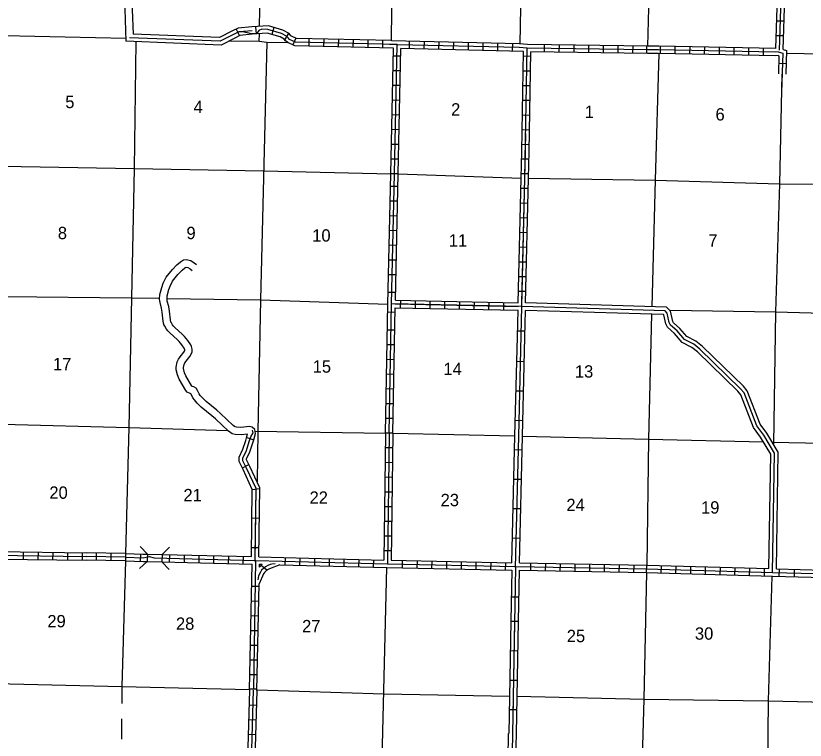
# Model space of a CAD drawing. Extents: x 844681 to 1379780, y 15803231 to 16250611.
# Drawn here: x 1134376 to 1166352, y 15959387 to 15988752 of the extents above; entities that cross this region are included whole.
import ezdxf

# ---------------------------------------------------------------- set-up
doc = ezdxf.new("R2010")
doc.units = 0
for name, color, linetype in [('L10', 7, 'Continuous'), ('L13', 7, 'Continuous'), ('L14', 7, 'Continuous'), ('L18', 7, 'Continuous'), ('L8', 7, 'Continuous'), ('L9', 7, 'Continuous')]:
    doc.layers.add(name, color=color, linetype=linetype)

msp = doc.modelspace()

# ---------------------------------------------------------------- linework, layer by layer
at = {"layer": 'L10'}
for p, q in [((1160738, 15976944), (1155029, 15977110)), ((1160607, 15976648), (1155021, 15976810)), ((1164885, 15966343), (1164955, 15970982)), ((1165185, 15966335), (1165256, 15971062)), ((1154131, 15950733), (1154339, 15959664)), ((1154639, 15959656), (1154429, 15950725))]:
    msp.add_line(p, q, dxfattribs=at)
for points in [[(1138943, 15993225), (1138859, 15989639), (1138795, 15989019), (1138839, 15987718)], [(1139242, 15993219), (1139159, 15989619), (1139095, 15989008), (1139130, 15988007)], [(1143246, 15987847), (1142690, 15987567), (1138839, 15987718)], [(1143126, 15988122), (1142624, 15987869), (1139130, 15988007)], [(1143727, 15971645), (1143767, 15971792), (1143506, 15971765), (1143268, 15971775), (1143147, 15971813), (1143084, 15971844), (1142987, 15971917), (1142468, 15972410), (1142321, 15972540), (1141891, 15972890), (1141719, 15973052), (1141611, 15973179), (1141547, 15973272), (1141475, 15973418), (1141466, 15973432), (1141433, 15973438), (1141316, 15973499), (1141268, 15973557), (1140996, 15974025), (1140930, 15974192), (1140877, 15974407), (1140867, 15974513), (1140912, 15974722), (1140970, 15974836), (1141034, 15974928), (1141186, 15975121), (1141209, 15975157), (1141218, 15975185), (1141219, 15975211), (1141210, 15975248), (1141197, 15975276), (1141106, 15975415), (1140991, 15975554), (1140913, 15975636), (1140628, 15975888), (1140532, 15975982), (1140481, 15976043), (1140407, 15976166), (1140377, 15976242), (1140343, 15976376), (1140309, 15976739), (1140277, 15976904), (1140219, 15977129), (1140200, 15977260), (1140214, 15977450), (1140287, 15977744), (1140345, 15977908), (1140464, 15978157), (1140718, 15978463), (1140902, 15978654), (1141044, 15978778), (1141171, 15978853), (1141284, 15978875), (1141460, 15978828), (1141605, 15978744), (1141699, 15978675)], [(1144015, 15971559), (1144086, 15971824), (1144058, 15971978), (1143955, 15972076), (1143849, 15972101), (1143497, 15972066), (1143320, 15972073), (1143259, 15972093), (1143241, 15972101), (1143181, 15972147), (1142671, 15972631), (1142516, 15972768), (1142089, 15973116), (1141936, 15973259), (1141850, 15973361), (1141806, 15973424), (1141736, 15973568), (1141677, 15973657), (1141585, 15973716), (1141530, 15973726), (1141511, 15973735), (1141267, 15974157), (1141216, 15974283), (1141174, 15974458), (1141170, 15974496), (1141197, 15974620), (1141229, 15974682), (1141275, 15974750), (1141430, 15974946), (1141484, 15975029), (1141516, 15975132), (1141522, 15975242), (1141494, 15975348), (1141461, 15975420), (1141347, 15975594), (1141216, 15975753), (1141122, 15975852), (1140833, 15976108), (1140752, 15976187), (1140725, 15976218), (1140677, 15976299), (1140663, 15976334), (1140639, 15976427), (1140607, 15976781), (1140570, 15976970), (1140514, 15977188), (1140502, 15977271), (1140511, 15977402), (1140575, 15977657), (1140623, 15977793), (1140719, 15977994), (1140942, 15978263), (1141110, 15978437), (1141220, 15978534), (1141276, 15978567), (1141345, 15978549), (1141440, 15978493), (1141521, 15978433)], [(1164955, 15970982), (1164546, 15971674), (1164264, 15972057), (1163744, 15973390), (1163627, 15973535), (1161990, 15975126), (1161754, 15975310), (1161369, 15975508), (1161056, 15975871), (1160771, 15976124), (1160703, 15976268), (1160625, 15976629), (1160607, 15976648)], [(1165256, 15971062), (1164797, 15971840), (1164529, 15972203), (1164007, 15973543), (1163848, 15973738), (1162187, 15975353), (1161916, 15975564), (1161558, 15975748), (1161270, 15976082), (1161016, 15976308), (1160988, 15976365), (1160900, 15976775), (1160738, 15976944)]]:
    msp.add_lwpolyline(points, dxfattribs=at)
at = {"layer": 'L13'}
for p, q in [((1144237, 15987717), (1144243, 15988024)), ((1149866, 15982339), (1154849, 15982173)), ((1144070, 15971910), (1149353, 15971835)), ((1149653, 15971829), (1154597, 15971719)), ((1149104, 15953602), (1149399, 15966389)), ((1144141, 15961434), (1149281, 15961270)), ((1149281, 15961270), (1154370, 15961174))]:
    msp.add_line(p, q, dxfattribs=at)
for points in [[(1144249, 15988320), (1144343, 15993063), (1144498, 15998333), (1144669, 16003611), (1144760, 16006884)], [(1149595, 15987734), (1149651, 15992930), (1149730, 15998202), (1149952, 16003446), (1149957, 16003835)], [(1154810, 15987610), (1154900, 15992774), (1155013, 15998053), (1155157, 16003231)], [(1159976, 15987523), (1160116, 15992668), (1160279, 15997921), (1160387, 16002931)], [(1123581, 15988166), (1128401, 15988061), (1128441, 15988061), (1128902, 15988039), (1133640, 15987969), (1133925, 15987958), (1138835, 15987845)], [(1139238, 15987702), (1139170, 15982562), (1139068, 15977319), (1138949, 15972068), (1138825, 15966958)], [(1143035, 15987740), (1144237, 15987717), (1144545, 15987688), (1145369, 15987673)], [(1144545, 15987688), (1144283, 15977236), (1144179, 15971909), (1144149, 15969857)], [(1160419, 15987216), (1160279, 15982084), (1160138, 15976961)], [(1165592, 15987242), (1170602, 15987137), (1170719, 15987144), (1175684, 15987041)], [(1165410, 15986390), (1165309, 15981944), (1165149, 15976751), (1165062, 15971391)], [(1123668, 15982885), (1128832, 15982762), (1133838, 15982656), (1139170, 15982562), (1144418, 15982462), (1149566, 15982347)], [(1155149, 15982165), (1160279, 15982084), (1165309, 15981944), (1170642, 15981909), (1175719, 15981779)], [(1133952, 15977376), (1139068, 15977319), (1140203, 15977301)], [(1140504, 15977296), (1144283, 15977236), (1149447, 15977064)], [(1160130, 15976662), (1159999, 15971590), (1159932, 15966479)], [(1160890, 15976820), (1165149, 15976751), (1170464, 15976608), (1175612, 15976534)], [(1133842, 15972198), (1138949, 15972068), (1142956, 15971946)], [(1154897, 15971712), (1159999, 15971590), (1164663, 15971476)], [(1165017, 15971467), (1170403, 15971356), (1175466, 15971267)], [(1138817, 15966658), (1138677, 15961565), (1138670, 15960879)], [(1159927, 15966179), (1159819, 15961052), (1159667, 15955835), (1159550, 15950658)], [(1164997, 15966040), (1164858, 15960979), (1164797, 15955711), (1164681, 15950592)], [(1133561, 15961688), (1138677, 15961565), (1143841, 15961443)], [(1154670, 15961168), (1159819, 15961052), (1164858, 15960979), (1170165, 15960861), (1175248, 15960708)], [(1138664, 15960257), (1138655, 15959427)]]:
    msp.add_lwpolyline(points, dxfattribs=at)
at = {"layer": 'L18'}
for p, q in [((1139705, 15966933), (1139414, 15967238)), ((1140302, 15966918), (1140607, 15967209)), ((1139705, 15966933), (1139698, 15966635)), ((1139705, 15966933), (1140302, 15966918)), ((1140302, 15966918), (1140294, 15966620)), ((1139698, 15966635), (1139392, 15966344)), ((1139698, 15966635), (1140294, 15966620)), ((1140294, 15966620), (1140585, 15966314))]:
    msp.add_line(p, q, dxfattribs=at)
at = {"layer": 'L8'}
for p, q in [((1165158, 15987425), (1165321, 15992276)), ((1165456, 15987388), (1165621, 15992269)), ((1165196, 15988553), (1165495, 15988543)), ((1143301, 15988209), (1143435, 15987943)), ((1144084, 15988308), (1144113, 15988014)), ((1144835, 15988280), (1144751, 15987994)), ((1145418, 15988052), (1145274, 15987791)), ((1145717, 15987847), (1145597, 15987574)), ((1165176, 15987957), (1165474, 15987947)), ((1146252, 15987824), (1146245, 15987526)), ((1146849, 15987809), (1146841, 15987511)), ((1147445, 15987795), (1147438, 15987497)), ((1148041, 15987780), (1148034, 15987482)), ((1148638, 15987766), (1148631, 15987467)), ((1149234, 15987751), (1149227, 15987453)), ((1150322, 15987417), (1150329, 15987715)), ((1150919, 15987403), (1150926, 15987701)), ((1151515, 15987389), (1151522, 15987687)), ((1152112, 15987375), (1152119, 15987673)), ((1152708, 15987361), (1152715, 15987659)), ((1153304, 15987347), (1153311, 15987645)), ((1153901, 15987333), (1153908, 15987631)), ((1154497, 15987319), (1154504, 15987617)), ((1155795, 15987279), (1155798, 15987577)), ((1156391, 15987271), (1156395, 15987570)), ((1156988, 15987264), (1156992, 15987562)), ((1157584, 15987256), (1157588, 15987554)), ((1158181, 15987248), (1158185, 15987546)), ((1158777, 15987240), (1158781, 15987538)), ((1159374, 15987232), (1159378, 15987530)), ((1159938, 15987225), (1159942, 15987523)), ((1160488, 15987216), (1160494, 15987514)), ((1149566, 15982347), (1149674, 15987441)), ((1149866, 15982341), (1149974, 15987425)), ((1154944, 15987307), (1149974, 15987425)), ((1159970, 15987223), (1155244, 15987286)), ((1161085, 15987204), (1161091, 15987502)), ((1161681, 15987193), (1161687, 15987491)), ((1162278, 15987181), (1162284, 15987480)), ((1162874, 15987170), (1162880, 15987468)), ((1163471, 15987158), (1163477, 15987457)), ((1164067, 15987147), (1164073, 15987445)), ((1164664, 15987136), (1164669, 15987434)), ((1149966, 15987113), (1149668, 15987119)), ((1155239, 15987105), (1154941, 15987111)), ((1165280, 15986832), (1165578, 15986823)), ((1149954, 15986516), (1149655, 15986523)), ((1155228, 15986506), (1154930, 15986511)), ((1149941, 15985920), (1149643, 15985926)), ((1155217, 15985906), (1154919, 15985911)), ((1149928, 15985323), (1149630, 15985330)), ((1155206, 15985313), (1154908, 15985318)), ((1149916, 15984727), (1149618, 15984733)), ((1155195, 15984713), (1154897, 15984718)), ((1149903, 15984130), (1149605, 15984137)), ((1155183, 15984116), (1154885, 15984122)), ((1149891, 15983534), (1149592, 15983540)), ((1155172, 15983523), (1154874, 15983529)), ((1149878, 15982937), (1149580, 15982944)), ((1154863, 15982958), (1155162, 15982952)), ((1149865, 15982341), (1149567, 15982347)), ((1149750, 15977219), (1149866, 15982341)), ((1154852, 15982361), (1155151, 15982356)), ((1149854, 15981827), (1149556, 15981834)), ((1154841, 15981765), (1155139, 15981758)), ((1149840, 15981231), (1149542, 15981238)), ((1154827, 15981169), (1155125, 15981162)), ((1149827, 15980635), (1149529, 15980641)), ((1154812, 15980573), (1155111, 15980565)), ((1149813, 15980038), (1149515, 15980045)), ((1154798, 15979976), (1155096, 15979969)), ((1149800, 15979442), (1149502, 15979448)), ((1154784, 15979380), (1155082, 15979373)), ((1149786, 15978845), (1149488, 15978852)), ((1154770, 15978783), (1155068, 15978776)), ((1149773, 15978249), (1149475, 15978255)), ((1154755, 15978187), (1155054, 15978180)), ((1149759, 15977534), (1149461, 15977541)), ((1154741, 15977590), (1155039, 15977583)), ((1149747, 15977069), (1154726, 15976968)), ((1149750, 15977219), (1154729, 15977118)), ((1149957, 15977214), (1149951, 15976916)), ((1150553, 15977202), (1150547, 15976904)), ((1151150, 15977190), (1151144, 15976891)), ((1151746, 15977177), (1151740, 15976879)), ((1152343, 15977165), (1152337, 15976867)), ((1152939, 15977153), (1152933, 15976855)), ((1153536, 15977141), (1153530, 15976843)), ((1154132, 15977129), (1154126, 15976831)), ((1149738, 15976728), (1149440, 15976733)), ((1149653, 15971830), (1149744, 15976919)), ((1149744, 15976919), (1154721, 15976818)), ((1149727, 15976005), (1149429, 15976011)), ((1149716, 15975409), (1149418, 15975414)), ((1149706, 15974812), (1149407, 15974818)), ((1149695, 15974216), (1149397, 15974221)), ((1149684, 15973619), (1149386, 15973625)), ((1149674, 15973023), (1149375, 15973028)), ((1149663, 15972426), (1149365, 15972432)), ((1149353, 15971834), (1149286, 15966692)), ((1149652, 15971830), (1149354, 15971835)), ((1149653, 15971830), (1149585, 15966685)), ((1149644, 15971234), (1149346, 15971238)), ((1149637, 15970637), (1149338, 15970641)), ((1149629, 15970041), (1149330, 15970045)), ((1144074, 15966822), (1144107, 15969587)), ((1149621, 15969444), (1149323, 15969448)), ((1149613, 15968848), (1149315, 15968852)), ((1149605, 15968251), (1149307, 15968255)), ((1149597, 15967655), (1149299, 15967659)), ((1149590, 15967058), (1149291, 15967062)), ((1133647, 15966732), (1137229, 15966679)), ((1133655, 15967032), (1137234, 15966979)), ((1134690, 15966718), (1134695, 15967016)), ((1135287, 15966709), (1135291, 15967007)), ((1135883, 15966700), (1135888, 15966998)), ((1136480, 15966691), (1136484, 15966990)), ((1137076, 15966683), (1137081, 15966981)), ((1137630, 15966973), (1137626, 15966675)), ((1138226, 15966965), (1138222, 15966667)), ((1138823, 15966957), (1138819, 15966659)), ((1139423, 15966932), (1139411, 15966634)), ((1140602, 15966911), (1140594, 15966613)), ((1141198, 15966896), (1141191, 15966598)), ((1141795, 15966881), (1141787, 15966583)), ((1142391, 15966866), (1142384, 15966568)), ((1142988, 15966851), (1142980, 15966553)), ((1143584, 15966836), (1143576, 15966538)), ((1144224, 15966820), (1149286, 15966692)), ((1145291, 15966494), (1145299, 15966792)), ((1145888, 15966479), (1145895, 15966777)), ((1146484, 15966464), (1146492, 15966762)), ((1147080, 15966449), (1147088, 15966747)), ((1147677, 15966434), (1147684, 15966732)), ((1143840, 15961423), (1143949, 15966527)), ((1144246, 15966400), (1144249, 15966520)), ((1144249, 15966520), (1144359, 15966517)), ((1144550, 15966275), (1144318, 15966469)), ((1145076, 15966499), (1149399, 15966389)), ((1148273, 15966419), (1148281, 15966717)), ((1148870, 15966404), (1148877, 15966702)), ((1149585, 15966685), (1154473, 15966584)), ((1150033, 15966675), (1150027, 15966377)), ((1150630, 15966663), (1150623, 15966365)), ((1151226, 15966650), (1151220, 15966352)), ((1151822, 15966638), (1151816, 15966340)), ((1152419, 15966626), (1152413, 15966327)), ((1153015, 15966613), (1153009, 15966315)), ((1153612, 15966601), (1153606, 15966302)), ((1154208, 15966588), (1154202, 15966290)), ((1154773, 15966578), (1159933, 15966479)), ((1155231, 15966568), (1155225, 15966270)), ((1155827, 15966557), (1155822, 15966258)), ((1156424, 15966545), (1156418, 15966247)), ((1157020, 15966534), (1157015, 15966236)), ((1157617, 15966522), (1157611, 15966224)), ((1158213, 15966511), (1158207, 15966213)), ((1158810, 15966500), (1158804, 15966201)), ((1159406, 15966488), (1159400, 15966190)), ((1159926, 15966180), (1159934, 15966478)), ((1159933, 15966479), (1164885, 15966343)), ((1160522, 15966164), (1160530, 15966462)), ((1161118, 15966147), (1161127, 15966446)), ((1161715, 15966131), (1161723, 15966429)), ((1162311, 15966115), (1162319, 15966413)), ((1149399, 15966389), (1154466, 15966284)), ((1154766, 15966278), (1159927, 15966179)), ((1162908, 15966098), (1162916, 15966396)), ((1163504, 15966082), (1163512, 15966380)), ((1164100, 15966066), (1164108, 15966364)), ((1164697, 15966049), (1164705, 15966347)), ((1165185, 15966335), (1170243, 15966208)), ((1165294, 15966332), (1165287, 15966034)), ((1165910, 15966316), (1165902, 15966018)), ((1144230, 15965612), (1143930, 15965617)), ((1144141, 15961408), (1144232, 15965725)), ((1144217, 15965015), (1143917, 15965020)), ((1144204, 15964419), (1143904, 15964424)), ((1144192, 15963822), (1143892, 15963827)), ((1144179, 15963226), (1143879, 15963231)), ((1144166, 15962629), (1143866, 15962634)), ((1144154, 15962033), (1143854, 15962038)), ((1143841, 15961416), (1143696, 15956268)), ((1144142, 15961452), (1143841, 15961456)), ((1144141, 15961408), (1143996, 15956258)), ((1143825, 15960820), (1144123, 15960812)), ((1143808, 15960224), (1144106, 15960215)), ((1143791, 15959627), (1144089, 15959619))]:
    msp.add_line(p, q, dxfattribs=at)
for points in [[(1165305, 15987355), (1165476, 15992422)], [(1143943, 15988297), (1143378, 15988249), (1143126, 15988122)], [(1143956, 15988148), (1143420, 15988102), (1143193, 15987988)], [(1145346, 15987922), (1145140, 15988035), (1144585, 15988198), (1144344, 15988204), (1144226, 15988156), (1144123, 15988017), (1143941, 15988021), (1143558, 15988105), (1143416, 15988100)], [(1145445, 15988038), (1145198, 15988174), (1144609, 15988347), (1143943, 15988297)], [(1143957, 15988002), (1143454, 15987952), (1143246, 15987847)], [(1145247, 15987805), (1145082, 15987896), (1144562, 15988048), (1143957, 15988002)], [(1149827, 15987587), (1145707, 15987688), (1145468, 15987794), (1145420, 15987844), (1145346, 15987922)], [(1149595, 15987743), (1145741, 15987837), (1145546, 15987924), (1145518, 15987945), (1145445, 15988038)], [(1149674, 15987441), (1145674, 15987539), (1145390, 15987664), (1145304, 15987731), (1145247, 15987805)], [(1155096, 15987438), (1154772, 15987461), (1149832, 15987578), (1149515, 15987593)], [(1155107, 15987587), (1154779, 15987611), (1149595, 15987734)], [(1149716, 15982344), (1149827, 15987587)], [(1159974, 15987523), (1155098, 15987588)], [(1165158, 15987425), (1160418, 15987516), (1159975, 15987523)], [(1154869, 15983254), (1154944, 15987307)], [(1159972, 15987373), (1155096, 15987438)], [(1155169, 15983248), (1155244, 15987286)], [(1165250, 15987137), (1165162, 15987125), (1160413, 15987216), (1159970, 15987223)], [(1165262, 15987290), (1165154, 15987275), (1160415, 15987366), (1159972, 15987373)], [(1165262, 15987290), (1165442, 15987236), (1165391, 15985655)], [(1165456, 15987388), (1165596, 15987347), (1165565, 15986384)], [(1165250, 15987137), (1165288, 15987125), (1165265, 15986395)], [(1154729, 15977118), (1154849, 15982172), (1154869, 15983254)], [(1154879, 15977114), (1154999, 15982168), (1155019, 15983250)], [(1155029, 15977110), (1155149, 15982165), (1155169, 15983248)], [(1149447, 15977062), (1149566, 15982347)], [(1149597, 15977059), (1149716, 15982344)], [(1149353, 15971835), (1149447, 15977062)], [(1149503, 15971832), (1149597, 15977059)], [(1149503, 15971832), (1149434, 15966539)], [(1144071, 15966629), (1144107, 15969587)], [(1133500, 15966885), (1137232, 15966829)], [(1138821, 15966808), (1137232, 15966829)], [(1138823, 15966958), (1137234, 15966979)], [(1138821, 15966808), (1139535, 15966778), (1139775, 15966829), (1139988, 15966778), (1144102, 15966674)], [(1138827, 15966958), (1139522, 15966928), (1139705, 15966933)], [(1140302, 15966918), (1143924, 15966828)], [(1138819, 15966658), (1137230, 15966679)], [(1138815, 15966658), (1139548, 15966627), (1139698, 15966635)], [(1140294, 15966620), (1143949, 15966527)], [(1144017, 15961438), (1144102, 15966674)], [(1144102, 15966674), (1149434, 15966539)], [(1144888, 15966540), (1144742, 15966522), (1144682, 15966509), (1144589, 15966473), (1144487, 15966414), (1144422, 15966366), (1144335, 15966275), (1144285, 15966205), (1144213, 15966046), (1144174, 15965889)], [(1145076, 15966499), (1144653, 15966337), (1144569, 15966289), (1144521, 15966253), (1144451, 15966180), (1144416, 15966130), (1144232, 15965725)], [(1144359, 15966517), (1144246, 15966400)], [(1149434, 15966539), (1154631, 15966430)], [(1154631, 15966430), (1159930, 15966329)], [(1159927, 15966179), (1165030, 15966039)], [(1159930, 15966329), (1165033, 15966189)], [(1165033, 15966189), (1170239, 15966058)], [(1165029, 15966039), (1170236, 15965908)], [(1143991, 15961412), (1143841, 15956114)]]:
    msp.add_lwpolyline(points, dxfattribs=at)
at = {"layer": 'L9'}
for p, q in [((1149747, 15977069), (1154726, 15976968)), ((1154707, 15975982), (1155005, 15975975)), ((1154672, 15974746), (1154970, 15974739)), ((1154642, 15973553), (1154941, 15973546)), ((1154613, 15972360), (1154912, 15972353)), ((1143731, 15971653), (1144014, 15971560)), ((1154584, 15971168), (1154883, 15971160)), ((1143556, 15970427), (1143821, 15970564)), ((1154556, 15969975), (1154854, 15969968)), ((1144224, 15966820), (1144258, 15969619)), ((1143924, 15966828), (1143957, 15969555)), ((1143957, 15969555), (1144256, 15969585)), ((1154527, 15968782), (1154825, 15968775)), ((1143944, 15968396), (1144242, 15968392)), ((1154498, 15967589), (1154796, 15967582)), ((1143929, 15967202), (1144227, 15967199)), ((1154447, 15965202), (1154745, 15965197)), ((1154428, 15964214), (1154726, 15964208)), ((1154406, 15963021), (1154704, 15963015)), ((1154383, 15961828), (1154681, 15961822)), ((1154361, 15960635), (1154659, 15960629))]:
    msp.add_line(p, q, dxfattribs=at)
for points in [[(1143940, 15988021), (1143558, 15988105), (1143416, 15988100), (1142657, 15987718), (1138984, 15987862)], [(1154875, 15976965), (1154999, 15982168), (1155096, 15987438)], [(1154879, 15977114), (1154999, 15982168), (1155032, 15983960)], [(1154875, 15976965), (1149609, 15977072)], [(1154618, 15966392), (1154747, 15971716), (1154875, 15976965)], [(1160673, 15976796), (1154875, 15976965)], [(1154695, 15975733), (1154721, 15976818)], [(1154995, 15975719), (1155021, 15976810)], [(1165105, 15971022), (1164671, 15971757), (1164396, 15972130), (1163875, 15973466), (1163737, 15973636), (1162089, 15975239), (1161835, 15975437), (1161464, 15975628), (1161163, 15975977), (1160893, 15976216), (1160846, 15976317), (1160762, 15976702), (1160673, 15976796)], [(1154473, 15966584), (1154597, 15971719), (1154695, 15975733)], [(1154773, 15966578), (1154897, 15971712), (1154995, 15975719)], [(1144107, 15969587), (1143727, 15970421), (1143575, 15970716), (1143578, 15970825), (1143718, 15971130), (1143835, 15971494), (1143898, 15971684), (1143985, 15971849), (1143971, 15971949)], [(1143957, 15969555), (1143592, 15970356), (1143425, 15970682), (1143429, 15970859), (1143578, 15971184), (1143693, 15971540), (1143727, 15971645)], [(1144107, 15969587), (1143727, 15970421), (1143575, 15970716), (1143578, 15970825), (1143718, 15971130), (1143835, 15971494), (1143872, 15971606)], [(1144258, 15969619), (1143862, 15970486), (1143726, 15970751), (1143727, 15970790), (1143858, 15971075), (1143978, 15971447), (1144015, 15971559)], [(1165033, 15966189), (1165105, 15971022)], [(1154618, 15966392), (1154519, 15961135), (1154422, 15955912), (1154327, 15953122)], [(1154466, 15966284), (1154427, 15964209)], [(1154766, 15966278), (1154727, 15964208)], [(1154427, 15964209), (1154369, 15961138), (1154342, 15959664)], [(1154577, 15964211), (1154519, 15961135), (1154503, 15960230)], [(1154727, 15964208), (1154669, 15961132), (1154642, 15959656)]]:
    msp.add_lwpolyline(points, dxfattribs=at)

# ---------------------------------------------------------------- texts
at = {"layer": 'L14'}
for s, p in [('5', (1136381, 15985009)), ('4', (1141575, 15984808)), ('2', (1152010, 15984708)), ('1', (1157423, 15984608)), ('6', (1162719, 15984507)), ('8', (1136080, 15979697)), ('9', (1141290, 15979697)), ('10', (1146384, 15979597)), ('11', (1151916, 15979396)), ('7', (1162430, 15979396)), ('17', (1135884, 15974386)), ('15', (1146403, 15974285)), ('14', (1151697, 15974185)), ('13', (1157023, 15974085)), ('20', (1135736, 15969174)), ('21', (1141168, 15969074)), ('22', (1146276, 15968974)), ('23', (1151585, 15968874)), ('24', (1156679, 15968673)), ('19', (1162133, 15968573)), ('29', (1135656, 15963963)), ('28', (1140865, 15963863)), ('27', (1145975, 15963763)), ('25', (1156695, 15963362)), ('30', (1161885, 15963462))]:
    msp.add_text(s, height=500, rotation=0.0001, dxfattribs=at).set_placement(p)

doc.saveas('drawing.dxf')
